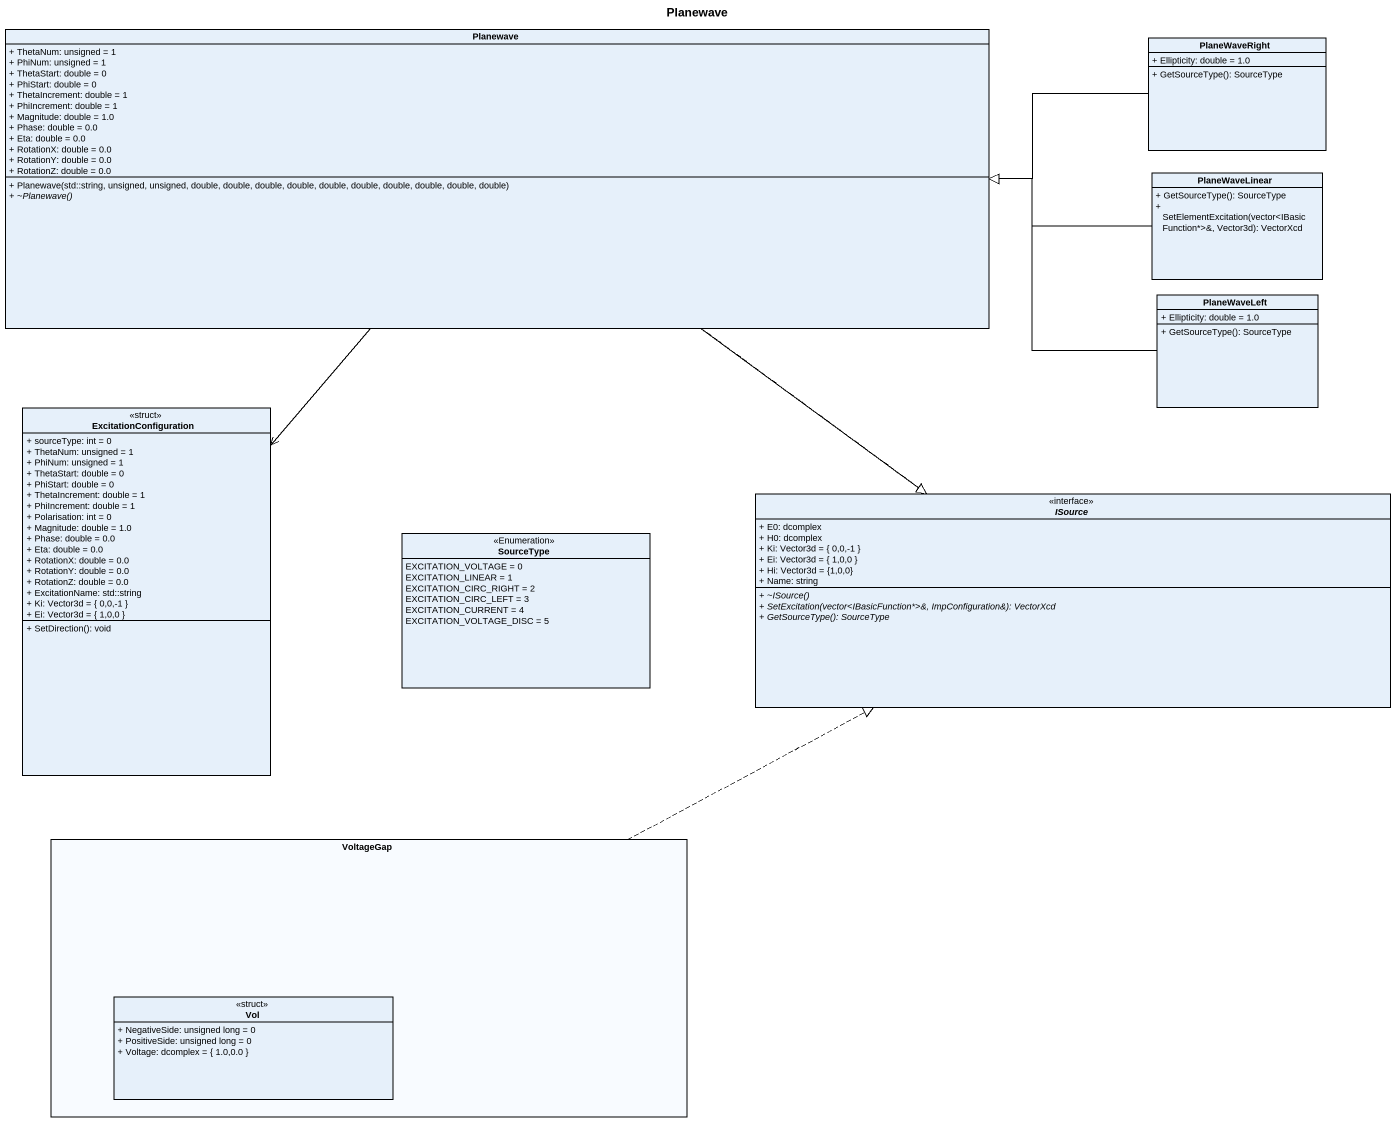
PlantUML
@startuml
title Planewave
hide circle
hide empty members
skinparam classAttributeIconSize 0
class Planewave {
  + ThetaNum: unsigned = 1
  + PhiNum: unsigned = 1
  + ThetaStart: double = 0
  + PhiStart: double = 0
  + ThetaIncrement: double = 1
  + PhiIncrement: double = 1
  + Magnitude: double = 1.0
  + Phase: double = 0.0
  + Eta: double = 0.0
  + RotationX: double = 0.0
  + RotationY: double = 0.0
  + RotationZ: double = 0.0
  + Planewave(std::string, unsigned, unsigned, double, double, double, double, double, double, double, double, double, double)
  {abstract} + ~Planewave()
}
class PlaneWaveRight {
  + Ellipticity: double = 1.0
  + GetSourceType(): SourceType
}
class PlaneWaveLinear {
  + GetSourceType(): SourceType
  + SetElementExcitation(vector<IBasicFunction*>&, Vector3d): VectorXcd
}
class PlaneWaveLeft {
  + Ellipticity: double = 1.0
  + GetSourceType(): SourceType
}
class ExcitationConfiguration <<struct>> {
  + sourceType: int = 0
  + ThetaNum: unsigned = 1
  + PhiNum: unsigned = 1
  + ThetaStart: double = 0
  + PhiStart: double = 0
  + ThetaIncrement: double = 1
  + PhiIncrement: double = 1
  + Polarisation: int = 0
  + Magnitude: double = 1.0
  + Phase: double = 0.0
  + Eta: double = 0.0
  + RotationX: double = 0.0
  + RotationY: double = 0.0
  + RotationZ: double = 0.0
  + ExcitationName: std::string
  + Ki: Vector3d = { 0,0,-1 }
  + Ei: Vector3d = { 1,0,0 }
  + SetDirection(): void
}
interface ISource {
  + E0: dcomplex
  + H0: dcomplex
  + Ki: Vector3d = { 0,0,-1 }
  + Ei: Vector3d = { 1,0,0 }
  + Hi: Vector3d = {1,0,0}
  + Name: string
  {abstract} + ~ISource()
  {abstract} + SetExcitation(vector<IBasicFunction*>&, ImpConfiguration&): VectorXcd
  {abstract} + GetSourceType(): SourceType
}
enum SourceType <<Enumeration>> {
  EXCITATION_VOLTAGE = 0
  EXCITATION_LINEAR = 1
  EXCITATION_CIRC_RIGHT = 2
  EXCITATION_CIRC_LEFT = 3
  EXCITATION_CURRENT = 4
  EXCITATION_VOLTAGE_DISC = 5
}
rectangle VoltageGap {
  class Vol <<struct>> {
    + NegativeSide: unsigned long = 0
    + PositiveSide: unsigned long = 0
    + Voltage: dcomplex = { 1.0,0.0 }
  }
}
Planewave --> ExcitationConfiguration
Planewave --|> ISource
Planewave ..|> ISource
PlaneWaveRight -left-|> Planewave
PlaneWaveLinear -left-|> Planewave
PlaneWaveLeft -left-|> Planewave
VoltageGap .right.|> ISource
@enduml
